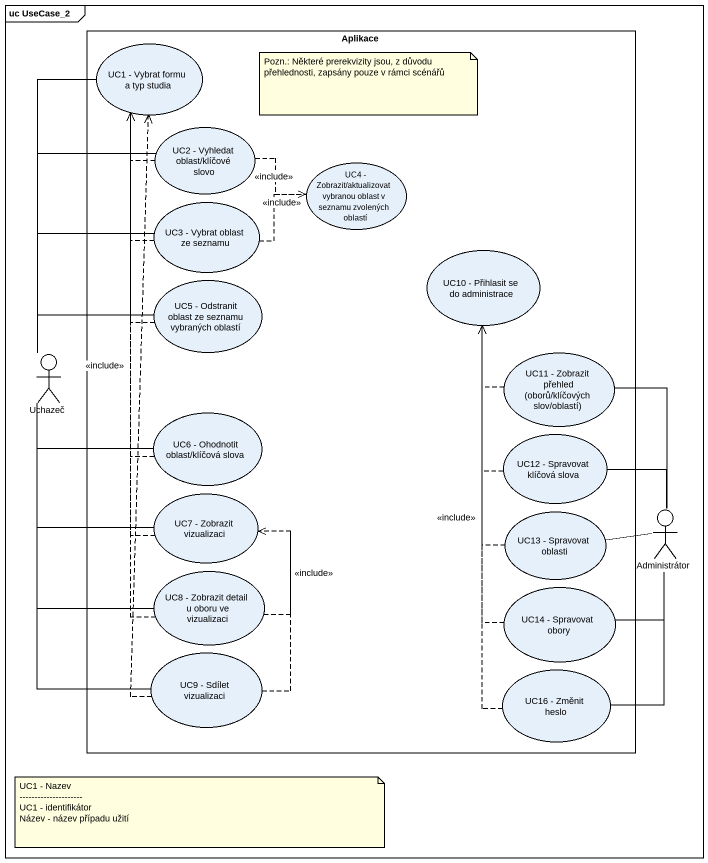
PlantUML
@startuml
mainframe uc UseCase_2
rectangle Aplikace {
  usecase "UC1 - Vybrat formu a typ studia" as UC1_Vybrat_formu_a_typ
  usecase "UC2 - Vyhledat oblast/klíčové slovo" as UC2_Vyhledat_oblast_klíčové
  usecase "UC4 - Zobrazit/aktualizovat vybranou oblast v seznamu zvolených oblastí" as UC4_Zobrazit_aktualizovat
  usecase "UC3 - Vybrat oblast ze seznamu" as UC3_Vybrat_oblast_ze_seznamu
  usecase "UC10 - Přihlasit se do administrace" as UC10_Přihlasit_se_do
  usecase "UC5 - Odstranit oblast ze seznamu vybraných oblastí" as UC5_Odstranit_oblast_ze
  usecase "UC11 - Zobrazit přehled (oborů/klíčových slov/oblastí)" as UC11_Zobrazit_přehled_oborů
  usecase "UC6 - Ohodnotit oblast/klíčová slova" as UC6_Ohodnotit_oblast
  usecase "UC12 - Spravovat klíčová slova" as UC12_Spravovat_klíčová_slova
  usecase "UC7 - Zobrazit vizualizaci" as UC7_Zobrazit_vizualizaci
  usecase "UC13 - Spravovat oblasti" as UC13_Spravovat_oblasti
  usecase "UC8 - Zobrazit detail u oboru ve vizualizaci" as UC8_Zobrazit_detail_u_oboru
  usecase "UC14 - Spravovat obory" as UC14_Spravovat_obory
  usecase "UC9 - Sdílet vizualizaci" as UC9_Sdílet_vizualizaci
  usecase "UC16 - Změnit heslo" as UC16_Změnit_heslo
}
actor Uchazeč
actor Administrátor
UC2_Vyhledat_oblast_klíčové .up.> UC1_Vybrat_formu_a_typ
UC2_Vyhledat_oblast_klíčové .right.> UC4_Zobrazit_aktualizovat : <<include>>
UC3_Vybrat_oblast_ze_seznamu .up.> UC1_Vybrat_formu_a_typ
UC3_Vybrat_oblast_ze_seznamu .right.> UC4_Zobrazit_aktualizovat : <<include>>
UC5_Odstranit_oblast_ze .up.> UC1_Vybrat_formu_a_typ
Uchazeč -up- UC1_Vybrat_formu_a_typ
Uchazeč -up- UC2_Vyhledat_oblast_klíčové
Uchazeč -up- UC3_Vybrat_oblast_ze_seznamu
Uchazeč -right- UC5_Odstranit_oblast_ze
Uchazeč -right- UC6_Ohodnotit_oblast
Uchazeč -- UC7_Zobrazit_vizualizaci
Uchazeč -- UC8_Zobrazit_detail_u_oboru
Uchazeč -- UC9_Sdílet_vizualizaci
UC11_Zobrazit_přehled_oborů .up.> UC10_Přihlasit_se_do
UC11_Zobrazit_přehled_oborů -- Administrátor
UC6_Ohodnotit_oblast .up.> UC1_Vybrat_formu_a_typ
UC12_Spravovat_klíčová_slova .up.> UC10_Přihlasit_se_do
UC7_Zobrazit_vizualizaci .up.> UC1_Vybrat_formu_a_typ
UC13_Spravovat_oblasti .up.> UC10_Přihlasit_se_do
Administrátor -up- UC12_Spravovat_klíčová_slova
Administrátor -left- UC13_Spravovat_oblasti
Administrátor -- UC14_Spravovat_obory
Administrátor -- UC16_Změnit_heslo
UC8_Zobrazit_detail_u_oboru .up.> UC1_Vybrat_formu_a_typ : <<include>>
UC8_Zobrazit_detail_u_oboru .up.> UC7_Zobrazit_vizualizaci : <<include>>
UC14_Spravovat_obory .up.> UC10_Přihlasit_se_do
UC9_Sdílet_vizualizaci .up.> UC1_Vybrat_formu_a_typ
UC9_Sdílet_vizualizaci .up.> UC7_Zobrazit_vizualizaci
UC16_Změnit_heslo .up.> UC10_Přihlasit_se_do : <<include>>
note as N1
  Pozn.: Některé prerekvizity jsou, z důvodu přehlednosti, zapsány pouze v rámci scénářů
end note
note as N2
  UC1 - Nazev
  ~--~--~--~--~--~--~--~--~--~---
  UC1 - identifikátor
  Název - název případu užití
end note
@enduml
